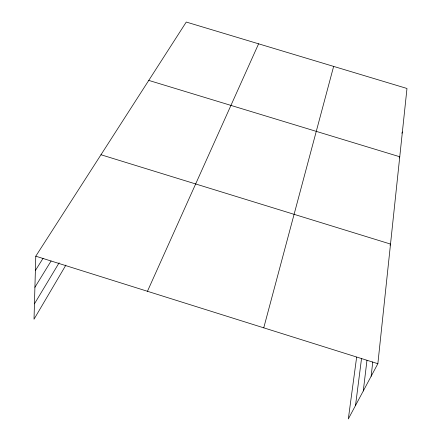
<?xml version="1.0" encoding="UTF-8"?>
<svg xmlns="http://www.w3.org/2000/svg" width="441" height="441" viewBox="0 0 441 441"><rect width="100%" height="100%" fill="white"/><g stroke="black" fill="none" stroke-linecap="round" stroke-linejoin="round"><path stroke-width="0.66" d="M356.642 357.155L348.318 418.95L377.86 363.693L406.982 88.476L186.267 22.05L35.782 256.193L34.018 319.223L65.907 265.074M371.14 376.261L372.761 361.901M363.274 390.98L366.978 360.275M355.523 405.477L361.532 358.527M263.746 327.834L333.639 66.404M401.85 133.226L402.379 131.986M399.232 157.972L399.755 156.764L148.766 80.4M147.448 291.286L258.597 43.819M389.96 245.262L390.517 244.071L100.978 154.752M34.448 303.843L59.127 262.792M34.911 287.295L51.084 260.995M35.379 270.515L43.08 258.288M35.782 256.193L377.86 363.693"/></g></svg>
